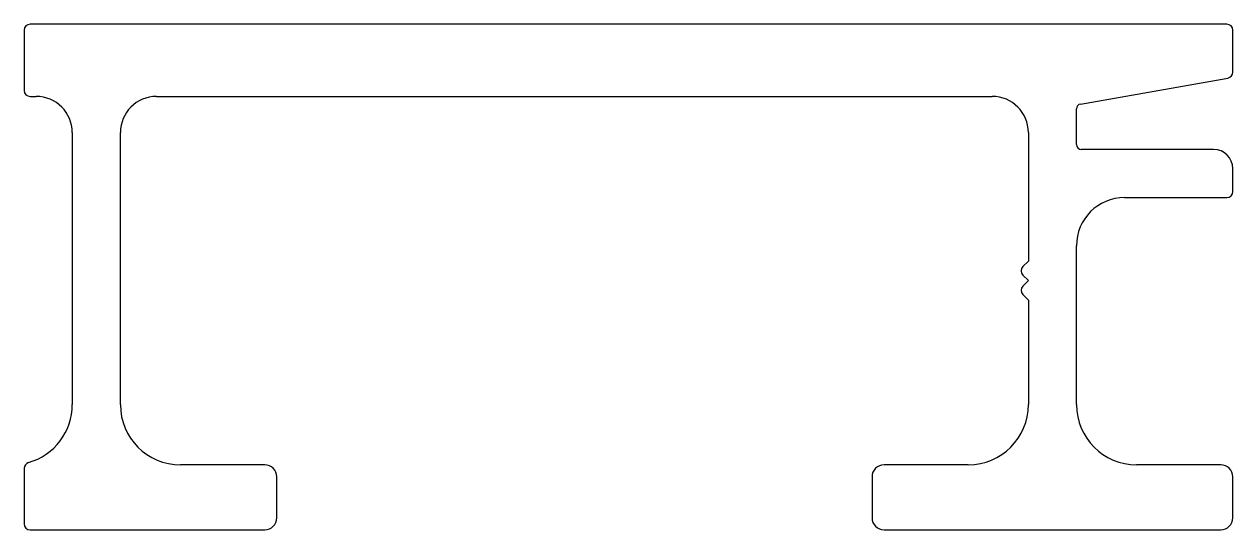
# Model space of a CAD drawing. Extents: x 1917.7 to 1967.9, y 1772.8 to 1793.8.
import ezdxf

# ---------------------------------------------------------------- set-up
doc = ezdxf.new("R2010")
doc.units = 0
doc.layers.get('0').update_dxf_attribs({"linetype": 'CONTINUOUS'})

msp = doc.modelspace()

# ---------------------------------------------------------------- linework, layer by layer
for p, q in [((1917.699, 1793.561), (1917.699, 1791.061)), ((1967.699, 1793.811), (1917.949, 1793.811)), ((1967.949, 1791.821), (1967.949, 1793.561)), ((1961.614, 1790.494), (1967.743, 1791.575)), ((1917.949, 1790.811), (1918.199, 1790.811)), ((1923.199, 1790.811), (1957.949, 1790.811)), ((1961.449, 1788.811), (1961.449, 1790.297)), ((1919.699, 1789.311), (1919.699, 1778.011)), ((1921.699, 1778.011), (1921.699, 1789.311)), ((1959.449, 1789.311), (1959.449, 1783.974)), ((1967.149, 1788.611), (1961.649, 1788.611)), ((1967.949, 1786.861), (1967.949, 1787.811)), ((1963.449, 1786.611), (1967.699, 1786.611)), ((1961.449, 1778.011), (1961.449, 1784.611)), ((1959.449, 1783.974), (1959.22, 1783.746)), ((1959.22, 1783.392), (1959.449, 1783.163)), ((1959.449, 1783.163), (1959.22, 1782.934)), ((1959.22, 1782.581), (1959.449, 1782.352)), ((1959.449, 1782.352), (1959.449, 1778.011)), ((1917.699, 1775.366), (1917.699, 1773.061)), ((1927.699, 1775.511), (1924.199, 1775.511)), ((1956.949, 1775.511), (1953.449, 1775.511)), ((1967.449, 1775.511), (1963.949, 1775.511)), ((1928.199, 1773.311), (1928.199, 1775.011)), ((1952.949, 1775.011), (1952.949, 1773.311)), ((1967.949, 1773.311), (1967.949, 1775.011)), ((1917.949, 1772.811), (1927.699, 1772.811)), ((1953.449, 1772.811), (1967.449, 1772.811))]:
    msp.add_line(p, q)
for centre, radius, start, end in [((1917.949, 1793.561), 0.25, 90, 180), ((1967.699, 1793.561), 0.25, 0, 90), ((1967.699, 1791.821), 0.25, 280, 0), ((1917.949, 1791.061), 0.25, 180, 270), ((1918.199, 1789.311), 1.5, 0, 90), ((1923.199, 1789.311), 1.5, 90, 180), ((1957.949, 1789.311), 1.5, 0, 90), ((1961.649, 1790.297), 0.2, 100, 180), ((1961.649, 1788.811), 0.2, 180, 270), ((1967.149, 1787.811), 0.8, 0, 90), ((1963.449, 1784.611), 2, 90, 180), ((1967.699, 1786.861), 0.25, 270, 0), ((1959.397, 1783.569), 0.25, 135, 225), ((1959.397, 1782.758), 0.25, 135, 225), ((1917.199, 1778.011), 2.5, 285.8266, 0), ((1924.199, 1778.011), 2.5, 180, 270), ((1956.949, 1778.011), 2.5, 270, 360), ((1963.949, 1778.011), 2.5, 180, 270), ((1917.949, 1775.366), 0.25, 105.8266, 180), ((1927.699, 1775.011), 0.5, 0, 90), ((1953.449, 1775.011), 0.5, 90, 180), ((1967.449, 1775.011), 0.5, 0, 90), ((1917.949, 1773.061), 0.25, 180, 270), ((1927.699, 1773.311), 0.5, 270, 0), ((1953.449, 1773.311), 0.5, 180, 270), ((1967.449, 1773.311), 0.5, 270, 0)]:
    msp.add_arc(centre, radius, start, end)

doc.saveas('drawing.dxf')
